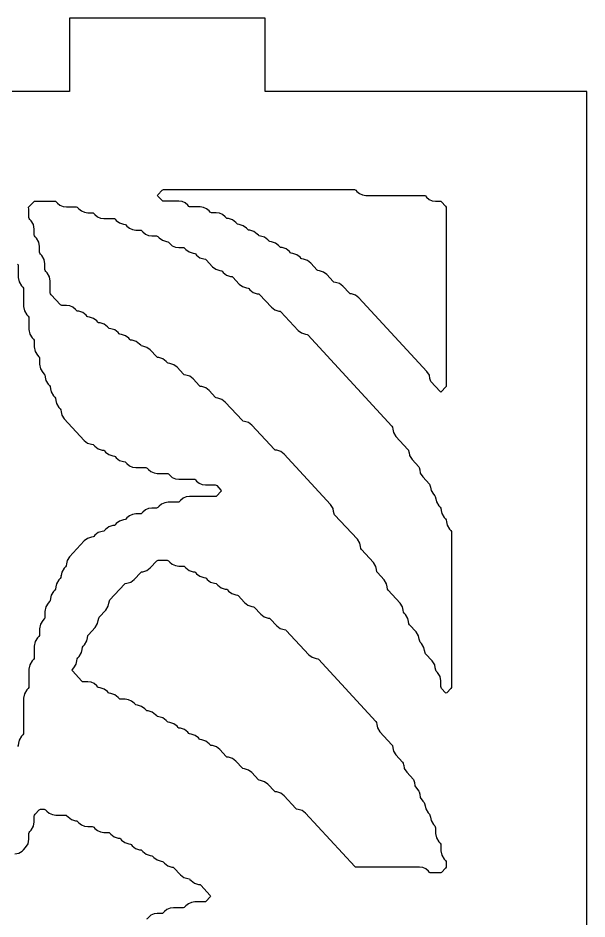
# Model space of a CAD drawing. Header units: millimetres. Extents: x 10 to 410, y 18 to 283.
# Drawn here: x 50.04 to 73.27, y 246.24 to 283 of the extents above; entities that cross this region are included whole.
import ezdxf

# ---------------------------------------------------------------- set-up
doc = ezdxf.new("R2010")
doc.units = ezdxf.units.MM
doc.layers.add('CUT', color=1, linetype='Continuous')

msp = doc.modelspace()

# ---------------------------------------------------------------- linework, layer by layer
at = {"layer": 'CUT'}
for points in [[(52.134, 157), (60.134, 157), (60.134, 160), (73.2679, 160), (73.2679, 280), (60.134, 280), (60.134, 283), (52.134, 283), (52.134, 280), (31.134, 280), (31.134, 283), (23.134, 283), (23.134, 280), (10, 280), (10, 160), (23.134, 160), (23.134, 157), (31.134, 157), (31.134, 160), (52.134, 160)], [(55.9191, 275.9747), (55.9444, 275.9955), (55.9769, 276), (63.7723, 276), (63.8047, 275.9955), (63.8301, 275.9747), (63.8767, 275.9243), (63.9826, 275.8374), (64.1081, 275.7825), (64.2438, 275.7637), (66.6121, 275.7637), (66.6446, 275.7592), (66.6699, 275.7384), (66.7165, 275.688), (66.8224, 275.6011), (66.948, 275.5462), (67.0837, 275.5274), (67.2675, 275.5274), (67.2999, 275.5229), (67.3253, 275.5022), (67.4886, 275.3255), (67.5121, 275.2879), (67.5203, 275.2444), (67.5203, 268.013), (67.5121, 267.9695), (67.4886, 267.9319), (67.3299, 267.7603), (67.3019, 267.7385), (67.2738, 267.7603), (66.8967, 268.1682), (66.8732, 268.2057), (66.8563, 268.2953), (66.8552, 268.2951), (66.8306, 268.4254), (66.7321, 268.5825), (63.9551, 271.5863), (63.8193, 271.6901), (63.6565, 271.7422), (63.5902, 271.7513), (63.5649, 271.7721), (63.2998, 272.0589), (63.164, 272.1627), (63.0011, 272.2147), (62.9349, 272.2239), (62.9095, 272.2447), (62.6444, 272.5314), (62.5086, 272.6353), (62.3458, 272.6873), (62.2795, 272.6965), (62.2542, 272.7173), (61.9891, 273.004), (61.8533, 273.1079), (61.6904, 273.1599), (61.6241, 273.169), (61.5988, 273.1898), (61.5522, 273.2403), (61.4164, 273.3441), (61.2535, 273.3962), (61.1872, 273.4053), (61.1619, 273.4261), (61.1153, 273.4766), (60.9795, 273.5804), (60.8166, 273.6325), (60.7503, 273.6416), (60.725, 273.6624), (60.6784, 273.7129), (60.5426, 273.8167), (60.3797, 273.8687), (60.3134, 273.8779), (60.2881, 273.8987), (60.2415, 273.9492), (60.1057, 274.053), (59.9428, 274.105), (59.8765, 274.1142), (59.8512, 274.135), (59.8046, 274.1855), (59.6688, 274.2893), (59.5059, 274.3413), (59.4396, 274.3505), (59.4143, 274.3713), (59.3677, 274.4217), (59.2319, 274.5256), (59.069, 274.5776), (59.0027, 274.5868), (58.9774, 274.6075), (58.9308, 274.658), (58.795, 274.7619), (58.6321, 274.8139), (58.5658, 274.8231), (58.5405, 274.8438), (58.4939, 274.8943), (58.388, 274.9812), (58.2625, 275.0361), (58.1267, 275.0549), (57.9429, 275.0549), (57.9105, 275.0593), (57.8852, 275.0801), (57.8385, 275.1306), (57.7326, 275.2175), (57.6071, 275.2724), (57.4714, 275.2911), (57.0691, 275.2911), (57.0367, 275.2956), (57.0114, 275.3164), (56.9647, 275.3669), (56.8588, 275.4538), (56.7333, 275.5087), (56.5976, 275.5274), (55.9769, 275.5274), (55.9444, 275.5319), (55.9191, 275.5527), (55.7494, 275.7363), (55.7307, 275.7637), (55.7494, 275.7912)], [(50.4812, 275.2911), (50.6763, 275.5022), (50.7016, 275.5229), (50.7341, 275.5274), (51.5391, 275.5274), (51.5715, 275.5229), (51.5968, 275.5022), (51.6435, 275.4517), (51.7494, 275.3648), (51.8749, 275.3099), (52.0106, 275.2911), (52.4129, 275.2911), (52.4453, 275.2867), (52.4706, 275.2659), (52.5173, 275.2154), (52.6232, 275.1285), (52.7487, 275.0736), (52.8844, 275.0549), (53.0682, 275.0549), (53.1007, 275.0504), (53.126, 275.0296), (53.1726, 274.9791), (53.2785, 274.8922), (53.404, 274.8373), (53.5398, 274.8186), (53.942, 274.8186), (53.9745, 274.8141), (53.9998, 274.7933), (54.0465, 274.7428), (54.1823, 274.639), (54.3451, 274.587), (54.4114, 274.5778), (54.4367, 274.557), (54.4833, 274.5066), (54.5892, 274.4197), (54.7147, 274.3648), (54.8505, 274.346), (55.0343, 274.346), (55.0667, 274.3415), (55.092, 274.3207), (55.1387, 274.2703), (55.2446, 274.1834), (55.3701, 274.1285), (55.5058, 274.1097), (55.6896, 274.1097), (55.7221, 274.1052), (55.7474, 274.0844), (55.7941, 274.034), (55.9299, 273.9301), (56.0927, 273.8781), (56.159, 273.8689), (56.1843, 273.8481), (56.2309, 273.7977), (56.3368, 273.7108), (56.4624, 273.6559), (56.5981, 273.6371), (56.7819, 273.6371), (56.8143, 273.6326), (56.8396, 273.6119), (56.8863, 273.5614), (57.0221, 273.4575), (57.1849, 273.4055), (57.2512, 273.3964), (57.2765, 273.3756), (57.3232, 273.3251), (57.459, 273.2213), (57.6218, 273.1692), (57.6881, 273.1601), (57.7134, 273.1393), (57.9786, 272.8525), (58.1144, 272.7487), (58.2772, 272.6967), (58.3435, 272.6875), (58.3688, 272.6667), (58.4155, 272.6162), (58.5513, 272.5124), (58.7141, 272.4604), (58.7804, 272.4512), (58.8057, 272.4304), (59.0708, 272.1437), (59.2066, 272.0398), (59.3694, 271.9878), (59.4357, 271.9786), (59.461, 271.9579), (59.5077, 271.9074), (59.6435, 271.8035), (59.8064, 271.7515), (59.8726, 271.7423), (59.8979, 271.7216), (60.3815, 271.1985), (60.5173, 271.0947), (60.6802, 271.0427), (60.7464, 271.0335), (60.7717, 271.0127), (61.4738, 270.2534), (61.6096, 270.1495), (61.7724, 270.0975), (61.8387, 270.0883), (61.864, 270.0676), (65.3041, 266.3466), (65.3276, 266.309), (65.3445, 266.2195), (65.3456, 266.2197), (65.3702, 266.0894), (65.4687, 265.9322), (65.9594, 265.4014), (65.983, 265.3639), (65.9999, 265.2744), (66.001, 265.2746), (66.0256, 265.1443), (66.1241, 264.9871), (66.3963, 264.6926), (66.4199, 264.655), (66.4368, 264.5655), (66.4379, 264.5657), (66.4625, 264.4354), (66.561, 264.2782), (66.8332, 263.9837), (66.8568, 263.9461), (66.8737, 263.8566), (66.8748, 263.8568), (66.8994, 263.7265), (66.9979, 263.5694), (67.0517, 263.5111), (67.0752, 263.4736), (67.0921, 263.3841), (67.0933, 263.3843), (67.1178, 263.254), (67.2163, 263.0968), (67.2701, 263.0386), (67.2937, 263.001), (67.3106, 262.9115), (67.3117, 262.9117), (67.3363, 262.7814), (67.4348, 262.6242), (67.4886, 262.566), (67.5121, 262.5284), (67.529, 262.4389), (67.5302, 262.4391), (67.5547, 262.3088), (67.6532, 262.1516), (67.707, 262.0934), (67.7306, 262.0559), (67.7388, 262.0123), (67.7388, 255.7261), (67.7306, 255.6825), (67.707, 255.645), (67.5484, 255.4734), (67.5203, 255.4516), (67.4923, 255.4734), (67.3336, 255.645), (67.3101, 255.6825), (67.3019, 255.7261), (67.3019, 255.9562), (67.2675, 256.1384), (67.169, 256.2956), (67.1152, 256.3538), (67.0917, 256.3914), (67.0748, 256.4809), (67.0736, 256.4807), (67.049, 256.611), (66.9506, 256.7682), (66.6783, 257.0627), (66.6548, 257.1003), (66.6379, 257.1898), (66.6367, 257.1896), (66.6121, 257.3199), (66.5137, 257.477), (66.4598, 257.5353), (66.4363, 257.5728), (66.4194, 257.6624), (66.4183, 257.6621), (66.3937, 257.7924), (66.2952, 257.9496), (66.0229, 258.2441), (65.9994, 258.2817), (65.9825, 258.3712), (65.9814, 258.371), (65.9568, 258.5013), (65.8583, 258.6585), (65.8045, 258.7167), (65.781, 258.7543), (65.7641, 258.8438), (65.7629, 258.8436), (65.7383, 258.9739), (65.6399, 259.1311), (65.1491, 259.6619), (65.1256, 259.6994), (65.1087, 259.7889), (65.1076, 259.7887), (65.083, 259.919), (64.9845, 260.0762), (64.7122, 260.3707), (64.6887, 260.4083), (64.6718, 260.4978), (64.6707, 260.4976), (64.6461, 260.6279), (64.5476, 260.7851), (64.0569, 261.3159), (64.0334, 261.3534), (64.0165, 261.4429), (64.0153, 261.4427), (63.9907, 261.573), (63.8923, 261.7302), (62.9646, 262.7336), (62.9411, 262.7712), (62.9242, 262.8607), (62.9231, 262.8605), (62.8985, 262.9908), (62.8, 263.1479), (60.8968, 265.2066), (60.761, 265.3104), (60.5982, 265.3624), (60.5319, 265.3716), (60.5066, 265.3924), (59.5861, 266.388), (59.4503, 266.4918), (59.2875, 266.5438), (59.2212, 266.553), (59.1959, 266.5738), (58.4938, 267.3331), (58.3581, 267.437), (58.1952, 267.489), (58.1289, 267.4982), (58.1036, 267.5189), (57.8385, 267.8057), (57.7027, 267.9095), (57.5399, 267.9616), (57.4736, 267.9707), (57.4483, 267.9915), (57.1831, 268.2783), (57.0473, 268.3821), (56.8845, 268.4341), (56.8182, 268.4433), (56.7929, 268.4641), (56.5278, 268.7509), (56.392, 268.8547), (56.2292, 268.9067), (56.1629, 268.9159), (56.1376, 268.9367), (56.0909, 268.9871), (55.9551, 269.091), (55.7923, 269.143), (55.726, 269.1522), (55.7007, 269.1729), (55.4355, 269.4597), (55.2997, 269.5636), (55.1369, 269.6156), (55.0706, 269.6247), (55.0453, 269.6455), (54.9986, 269.696), (54.8628, 269.7998), (54.7, 269.8519), (54.6337, 269.861), (54.6084, 269.8818), (54.5617, 269.9323), (54.4259, 270.0361), (54.2631, 270.0881), (54.1968, 270.0973), (54.1715, 270.1181), (54.1248, 270.1686), (53.989, 270.2724), (53.8262, 270.3244), (53.7599, 270.3336), (53.7346, 270.3544), (53.6879, 270.4049), (53.5521, 270.5087), (53.3893, 270.5607), (53.323, 270.5699), (53.2977, 270.5907), (53.251, 270.6411), (53.1152, 270.745), (52.9524, 270.797), (52.8861, 270.8062), (52.8608, 270.827), (52.8141, 270.8774), (52.6783, 270.9813), (52.5155, 271.0333), (52.4492, 271.0425), (52.4239, 271.0632), (52.3773, 271.1137), (52.2714, 271.2006), (52.1458, 271.2555), (52.0101, 271.2743), (51.8263, 271.2743), (51.7939, 271.2787), (51.7686, 271.2995), (51.3868, 271.7125), (51.3632, 271.7501), (51.355, 271.7936), (51.355, 272.26), (51.3206, 272.4422), (51.2222, 272.5994), (51.1683, 272.6576), (51.1448, 272.6952), (51.1366, 272.7388), (51.1366, 272.9688), (51.1022, 273.1511), (51.0037, 273.3083), (50.9499, 273.3665), (50.9263, 273.4041), (50.9181, 273.4476), (50.9181, 273.6777), (50.8837, 273.86), (50.7853, 274.0171), (50.7314, 274.0754), (50.7079, 274.1129), (50.6997, 274.1565), (50.6997, 274.3866), (50.6653, 274.5688), (50.5668, 274.726), (50.513, 274.7842), (50.4894, 274.8218), (50.4812, 274.8653), (50.4812, 275.1978), (50.4681, 275.2796), (50.4796, 275.2926)], [(52.3144, 256.4808), (52.4129, 256.6379), (52.4375, 256.7682), (52.4386, 256.768), (52.4555, 256.8575), (52.479, 256.8951), (52.5329, 256.9533), (52.6313, 257.1105), (52.6559, 257.2408), (52.657, 257.2406), (52.6739, 257.3301), (52.6975, 257.3677), (52.7513, 257.4259), (52.8498, 257.5831), (52.8744, 257.7134), (52.8755, 257.7132), (52.8924, 257.8027), (52.9159, 257.8403), (53.1882, 258.1348), (53.2867, 258.2919), (53.3113, 258.4222), (53.3124, 258.422), (53.3293, 258.5116), (53.3528, 258.5491), (53.6251, 258.8436), (53.7236, 259.0008), (53.7482, 259.1311), (53.7493, 259.1309), (53.7662, 259.2204), (53.7897, 259.258), (54.39, 259.9072), (54.4153, 259.928), (54.4816, 259.9372), (54.6444, 259.9892), (54.7802, 260.093), (55.0453, 260.3798), (55.0706, 260.4006), (55.1369, 260.4097), (55.2997, 260.4618), (55.4355, 260.5656), (55.7007, 260.8524), (55.726, 260.8731), (55.7584, 260.8776), (56.1265, 260.8776), (56.159, 260.8731), (56.1843, 260.8524), (56.2309, 260.8019), (56.3368, 260.715), (56.4624, 260.6601), (56.5981, 260.6414), (56.7819, 260.6414), (56.8143, 260.6369), (56.8396, 260.6161), (56.8863, 260.5656), (57.0221, 260.4618), (57.1849, 260.4097), (57.2512, 260.4006), (57.2765, 260.3798), (57.3232, 260.3293), (57.459, 260.2255), (57.6218, 260.1735), (57.6881, 260.1643), (57.7134, 260.1435), (57.7601, 260.093), (57.8959, 259.9892), (58.0587, 259.9372), (58.125, 259.928), (58.1503, 259.9072), (58.197, 259.8567), (58.3328, 259.7529), (58.4956, 259.7009), (58.5619, 259.6917), (58.5872, 259.6709), (58.6339, 259.6205), (58.7697, 259.5166), (58.9325, 259.4646), (58.9988, 259.4554), (59.0241, 259.4346), (59.2893, 259.1479), (59.4251, 259.044), (59.5879, 258.992), (59.6542, 258.9829), (59.6795, 258.9621), (59.9446, 258.6753), (60.0804, 258.5715), (60.2433, 258.5194), (60.3095, 258.5103), (60.3348, 258.4895), (60.6, 258.2027), (60.7358, 258.0989), (60.8986, 258.0469), (60.9649, 258.0377), (60.9902, 258.0169), (61.9107, 257.0213), (62.0465, 256.9175), (62.2093, 256.8654), (62.2756, 256.8563), (62.3009, 256.8355), (64.6487, 254.2959), (64.6723, 254.2584), (64.6892, 254.1689), (64.6903, 254.1691), (64.7149, 254.0388), (64.8134, 253.8816), (65.3041, 253.3508), (65.3276, 253.3132), (65.3445, 253.2237), (65.3456, 253.2239), (65.3702, 253.0936), (65.4687, 252.9365), (65.741, 252.6419), (65.7645, 252.6044), (65.7814, 252.5149), (65.7825, 252.5151), (65.8071, 252.3848), (65.9056, 252.2276), (66.1779, 251.9331), (66.2014, 251.8955), (66.2183, 251.806), (66.2194, 251.8062), (66.244, 251.6759), (66.3425, 251.5187), (66.3963, 251.4605), (66.4199, 251.4229), (66.4368, 251.3334), (66.4379, 251.3336), (66.4625, 251.2033), (66.561, 251.0462), (66.6148, 250.9879), (66.6383, 250.9504), (66.6552, 250.8609), (66.6563, 250.8611), (66.6809, 250.7308), (66.7794, 250.5736), (66.8332, 250.5154), (66.8568, 250.4778), (66.8737, 250.3883), (66.8748, 250.3885), (66.8994, 250.2582), (66.9979, 250.101), (67.0517, 250.0428), (67.0752, 250.0052), (67.0834, 249.9617), (67.0834, 249.7316), (67.1178, 249.5493), (67.2163, 249.3922), (67.2701, 249.3339), (67.2937, 249.2964), (67.3019, 249.2528), (67.3019, 249.0227), (67.3363, 248.8405), (67.4348, 248.6833), (67.4886, 248.6251), (67.5121, 248.5875), (67.5203, 248.5439), (67.5203, 248.4012), (67.5121, 248.3576), (67.4886, 248.3201), (67.3253, 248.1434), (67.2999, 248.1226), (67.2675, 248.1181), (66.8994, 248.1181), (66.867, 248.1226), (66.8416, 248.1434), (66.795, 248.1939), (66.6891, 248.2808), (66.5636, 248.3357), (66.4279, 248.3544), (63.8411, 248.3544), (63.8087, 248.3589), (63.7833, 248.3797), (61.7706, 250.5568), (61.6348, 250.6606), (61.472, 250.7126), (61.4057, 250.7218), (61.3804, 250.7426), (60.8968, 251.2656), (60.761, 251.3695), (60.5982, 251.4215), (60.5319, 251.4306), (60.5066, 251.4514), (60.2415, 251.7382), (60.1057, 251.842), (59.9428, 251.8941), (59.8765, 251.9032), (59.8512, 251.924), (59.5861, 252.2108), (59.4503, 252.3146), (59.2875, 252.3666), (59.2212, 252.3758), (59.1959, 252.3966), (58.9308, 252.6833), (58.795, 252.7872), (58.6321, 252.8392), (58.5658, 252.8484), (58.5405, 252.8692), (58.2754, 253.1559), (58.1396, 253.2598), (57.9768, 253.3118), (57.9105, 253.3209), (57.8852, 253.3417), (57.8385, 253.3922), (57.7027, 253.496), (57.5399, 253.5481), (57.4736, 253.5572), (57.4483, 253.578), (57.4016, 253.6285), (57.2658, 253.7323), (57.103, 253.7844), (57.0367, 253.7935), (57.0114, 253.8143), (56.9647, 253.8648), (56.8289, 253.9686), (56.6661, 254.0206), (56.5998, 254.0298), (56.5745, 254.0506), (56.5278, 254.1011), (56.392, 254.2049), (56.2292, 254.2569), (56.1629, 254.2661), (56.1376, 254.2869), (56.0909, 254.3374), (55.9551, 254.4412), (55.7923, 254.4932), (55.726, 254.5024), (55.7007, 254.5232), (55.654, 254.5736), (55.5182, 254.6775), (55.3554, 254.7295), (55.2891, 254.7387), (55.2638, 254.7594), (55.2171, 254.8099), (55.0813, 254.9138), (54.9185, 254.9658), (54.8522, 254.975), (54.8269, 254.9957), (54.7802, 255.0462), (54.6743, 255.1331), (54.5488, 255.188), (54.4131, 255.2068), (54.2293, 255.2068), (54.1968, 255.2112), (54.1715, 255.232), (54.1248, 255.2825), (53.989, 255.3863), (53.8262, 255.4384), (53.7599, 255.4475), (53.7346, 255.4683), (53.6879, 255.5188), (53.5521, 255.6226), (53.3893, 255.6746), (53.323, 255.6838), (53.2977, 255.7046), (53.2511, 255.755), (53.1452, 255.8419), (53.0196, 255.8968), (52.8839, 255.9156), (52.7001, 255.9156), (52.6677, 255.9201), (52.6424, 255.9409), (52.2542, 256.3607), (52.2355, 256.3882), (52.2542, 256.4156)]]:
    msp.add_lwpolyline(points, close=True, dxfattribs=at)
for points in [[(50.0126, 272.9626), (50.0361, 272.9251), (50.0443, 272.8815), (50.0443, 272.4151), (50.0787, 272.2329), (50.1772, 272.0757), (50.231, 272.0175), (50.2545, 271.9799), (50.2628, 271.9363), (50.2628, 271.2337), (50.2972, 271.0514), (50.3956, 270.8943), (50.4495, 270.836), (50.473, 270.7985), (50.4812, 270.7549), (50.4812, 270.2885), (50.5156, 270.1063), (50.6141, 269.9491), (50.6679, 269.8909), (50.6914, 269.8533), (50.6997, 269.8098), (50.6997, 269.5797), (50.7341, 269.3974), (50.8325, 269.2403), (50.8864, 269.182), (50.9099, 269.1445), (50.9181, 269.1009), (50.9181, 268.8708), (50.9525, 268.6886), (51.051, 268.5314), (51.1048, 268.4732), (51.1283, 268.4356), (51.1452, 268.3461), (51.1464, 268.3463), (51.171, 268.216), (51.2694, 268.0588), (51.3233, 268.0006), (51.3468, 267.963), (51.3637, 267.8735), (51.3648, 267.8737), (51.3894, 267.7434), (51.4879, 267.5862), (51.5417, 267.528), (51.5652, 267.4905), (51.5821, 267.4009), (51.5833, 267.4011), (51.6079, 267.2708), (51.7063, 267.1137), (51.7602, 267.0554), (51.7837, 267.0179), (51.8006, 266.9284), (51.8017, 266.9286), (51.8263, 266.7983), (51.9248, 266.6411), (52.7358, 265.7639), (52.8715, 265.6601), (53.0344, 265.6081), (53.1007, 265.5989), (53.126, 265.5781), (53.1727, 265.5276), (53.3084, 265.4238), (53.4713, 265.3718), (53.5376, 265.3626), (53.5629, 265.3418), (53.6096, 265.2913), (53.7453, 265.1875), (53.9082, 265.1355), (53.9745, 265.1263), (53.9998, 265.1055), (54.0465, 265.0551), (54.1823, 264.9512), (54.3451, 264.8992), (54.4114, 264.89), (54.4367, 264.8692), (54.4833, 264.8188), (54.5892, 264.7319), (54.7147, 264.677), (54.8505, 264.6582), (55.2527, 264.6582), (55.2852, 264.6537), (55.3105, 264.633), (55.3571, 264.5825), (55.463, 264.4956), (55.5885, 264.4407), (55.7243, 264.4219), (56.1265, 264.4219), (56.159, 264.4175), (56.1843, 264.3967), (56.2309, 264.3462), (56.3368, 264.2593), (56.4624, 264.2044), (56.5981, 264.1857), (57.2188, 264.1857), (57.2512, 264.1812), (57.2765, 264.1604), (57.3232, 264.1099), (57.4291, 264.023), (57.5546, 263.9681), (57.6903, 263.9494), (58.0926, 263.9494), (58.125, 263.9449), (58.1503, 263.9241), (58.3201, 263.7405), (58.3387, 263.7131), (58.3201, 263.6856), (58.1503, 263.5021), (58.125, 263.4813), (58.0926, 263.4768), (57.035, 263.4768), (56.8993, 263.458), (56.7737, 263.4031), (56.6678, 263.3162), (56.6212, 263.2658), (56.5959, 263.245), (56.5634, 263.2405), (56.1612, 263.2405), (56.0255, 263.2217), (55.8999, 263.1668), (55.794, 263.0799), (55.7474, 263.0295), (55.7221, 263.0087), (55.6896, 263.0042), (55.5058, 263.0042), (55.3701, 262.9855), (55.2446, 262.9306), (55.1387, 262.8436), (55.092, 262.7932), (55.0667, 262.7724), (55.0343, 262.7679), (54.8505, 262.7679), (54.7147, 262.7492), (54.5892, 262.6943), (54.4833, 262.6074), (54.4367, 262.5569), (54.4114, 262.5361), (54.3451, 262.527), (54.1823, 262.4749), (54.0465, 262.3711), (53.9998, 262.3206), (53.9745, 262.2998), (53.9082, 262.2907), (53.7453, 262.2387), (53.6096, 262.1348), (53.5629, 262.0843), (53.5376, 262.0636), (53.4713, 262.0544), (53.3084, 262.0024), (53.1727, 261.8985), (53.126, 261.8481), (53.1007, 261.8273), (53.0344, 261.8181), (52.8715, 261.7661), (52.7358, 261.6622), (52.1432, 261.0213), (52.0448, 260.8642), (52.0202, 260.7339), (52.019, 260.7341), (52.0021, 260.6446), (51.9786, 260.607), (51.9248, 260.5488), (51.8263, 260.3916), (51.8017, 260.2613), (51.8006, 260.2615), (51.7837, 260.172), (51.7602, 260.1344), (51.7063, 260.0762), (51.6079, 259.919), (51.5833, 259.7887), (51.5821, 259.7889), (51.5652, 259.6994), (51.5417, 259.6619), (51.4879, 259.6036), (51.3894, 259.4465), (51.3648, 259.3161), (51.3637, 259.3164), (51.3468, 259.2268), (51.3233, 259.1893), (51.2694, 259.1311), (51.171, 258.9739), (51.1366, 258.7916), (51.1366, 258.5615), (51.1283, 258.518), (51.1048, 258.4804), (51.051, 258.4222), (50.9525, 258.265), (50.9181, 258.0828), (50.9181, 257.8527), (50.9099, 257.8091), (50.8864, 257.7716), (50.8325, 257.7133), (50.7341, 257.5562), (50.6997, 257.3739), (50.6997, 256.9075), (50.6914, 256.864), (50.6679, 256.8264), (50.6141, 256.7682), (50.5156, 256.611), (50.4812, 256.4288), (50.4812, 255.7261), (50.473, 255.6825), (50.4495, 255.645), (50.3956, 255.5867), (50.2972, 255.4296), (50.2628, 255.2473), (50.2628, 253.8358), (50.2545, 253.7922), (50.231, 253.7547), (50.1772, 253.6965), (50.0787, 253.5393), (50.0541, 253.409), (50.053, 253.4092), (50.0361, 253.3197), (50.0126, 253.2821)], [(49.9104, 248.8925), (50.0677, 248.9251), (50.2066, 249.006), (50.2596, 249.0662), (50.2628, 249.0633), (50.3484, 249.1559), (50.4468, 249.313), (50.4812, 249.4953), (50.4812, 249.7254), (50.4894, 249.7689), (50.513, 249.8065), (50.5668, 249.8647), (50.6653, 250.0219), (50.6997, 250.2042), (50.6997, 250.4342), (50.7079, 250.4778), (50.7314, 250.5154), (50.8948, 250.692), (50.9201, 250.7128), (50.9525, 250.7173), (51.1022, 250.7173), (51.1346, 250.7128), (51.1599, 250.692), (51.2066, 250.6416), (51.3125, 250.5547), (51.438, 250.4998), (51.5737, 250.481), (51.976, 250.481), (52.0084, 250.4765), (52.0337, 250.4557), (52.0804, 250.4053), (52.2162, 250.3014), (52.379, 250.2494), (52.4453, 250.2402), (52.4706, 250.2195), (52.5173, 250.169), (52.6232, 250.0821), (52.7487, 250.0272), (52.8844, 250.0084), (53.0682, 250.0084), (53.1007, 250.004), (53.126, 249.9832), (53.1726, 249.9327), (53.2785, 249.8458), (53.404, 249.7909), (53.5398, 249.7722), (53.7236, 249.7722), (53.756, 249.7677), (53.7813, 249.7469), (53.828, 249.6964), (53.9638, 249.5926), (54.1266, 249.5405), (54.1929, 249.5314), (54.2182, 249.5106), (54.2649, 249.4601), (54.4007, 249.3563), (54.5635, 249.3043), (54.6298, 249.2951), (54.6551, 249.2743), (54.7018, 249.2238), (54.8376, 249.12), (55.0004, 249.068), (55.0667, 249.0588), (55.092, 249.038), (55.1387, 248.9875), (55.2745, 248.8837), (55.4373, 248.8317), (55.5036, 248.8225), (55.5289, 248.8017), (55.5756, 248.7513), (55.7114, 248.6474), (55.8742, 248.5954), (55.9405, 248.5862), (55.9658, 248.5654), (56.0125, 248.515), (56.1483, 248.4111), (56.3111, 248.3591), (56.3774, 248.3499), (56.4027, 248.3292), (56.6679, 248.0424), (56.8037, 247.9386), (56.9665, 247.8865), (57.0328, 247.8774), (57.0581, 247.8566), (57.1048, 247.8061), (57.2406, 247.7023), (57.4034, 247.6502), (57.4697, 247.6411), (57.495, 247.6203), (57.8832, 247.2004), (57.9018, 247.173), (57.8832, 247.1455), (57.7134, 246.962), (57.6881, 246.9412), (57.6557, 246.9367), (57.2534, 246.9367), (57.1177, 246.9179), (56.9922, 246.863), (56.8863, 246.7761), (56.8396, 246.7257), (56.8143, 246.7049), (56.7819, 246.7004), (56.3796, 246.7004), (56.2439, 246.6817), (56.1184, 246.6268), (56.0125, 246.5398), (55.9658, 246.4894), (55.9405, 246.4686), (55.9081, 246.4641), (55.7243, 246.4641), (55.5885, 246.4454), (55.463, 246.3905), (55.3571, 246.3036), (55.3105, 246.2531), (55.2852, 246.2323)]]:
    msp.add_lwpolyline(points, dxfattribs=at)

doc.saveas('drawing.dxf')
